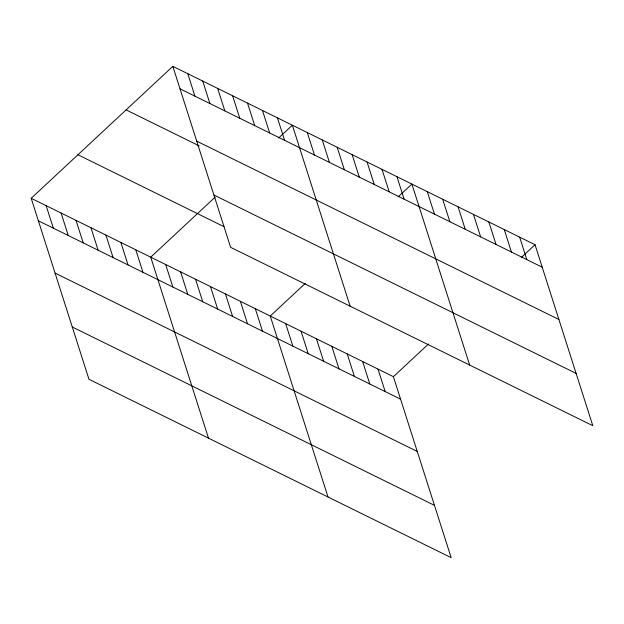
<?xml version="1.0" encoding="UTF-8"?>
<svg xmlns="http://www.w3.org/2000/svg" width="624" height="624" viewBox="0 0 624 624"><rect width="100%" height="100%" fill="white"/><g stroke="black" fill="none" stroke-linecap="round" stroke-linejoin="round"><path stroke-width="0.94" d="M31.2 198.299L393.401 376.685L451.16 557.661L88.959 379.275L31.2 198.299L172.84 66.339L535.041 244.725L592.8 425.701L230.599 247.315L172.84 66.339M215.171 197.122L150.727 257.166L208.486 438.149M278.616 138.013L292.367 125.206L350.126 306.181M305.308 283.374L270.254 316.033L328.013 497.016M398.143 196.88L411.895 184.072L469.654 365.048M393.401 376.685L428.462 344.019M521.297 257.533L535.041 244.725M180.016 88.819L542.217 267.205M196.708 141.125L558.909 319.511M126.095 109.886L199.142 145.86M213.907 195.016L576.108 373.402M77.938 154.752L224.032 226.699M38.376 220.787L400.577 399.165M55.068 273.086L417.269 451.472M72.267 326.976L434.468 505.362M519.652 237.143L526.828 259.623M504.254 229.562L511.43 252.041M488.857 221.98L496.033 244.46M473.468 214.399L480.644 236.878M458.071 206.817L465.247 229.297M442.681 199.235L449.857 221.715M427.284 191.654L434.46 214.141M396.95 176.709L404.126 199.196M382.013 169.354L389.189 191.841M367.068 161.998L374.244 184.478M352.131 154.635L359.307 177.122M337.186 147.28L344.362 169.767M322.249 139.916L329.425 162.404M307.304 132.561L314.48 155.048M378.011 369.104L385.187 391.583M362.614 361.522L369.79 384.01M277.423 117.842L284.599 140.33M347.225 353.941L354.401 376.428M262.486 110.487L269.662 132.974M331.828 346.359L339.004 368.846M247.541 103.132L254.717 125.611M316.438 338.777L323.614 361.265M232.604 95.768L239.78 118.256M301.041 331.196L308.217 353.683M217.659 88.413L224.835 110.9M285.652 323.614L292.828 346.102M202.722 81.05L209.898 103.537M187.777 73.694L194.953 96.182M255.31 308.677L262.486 331.157M240.373 301.314L247.549 323.801M225.428 293.959L232.612 316.446M210.491 286.595L217.667 309.083M195.546 279.24L202.73 301.727M180.609 271.885L187.785 294.364M165.664 264.521L172.848 287.009M135.782 249.803L142.966 272.29M120.845 242.447L128.021 264.935M105.901 235.092L113.084 257.572M90.964 227.729L98.14 250.216M76.019 220.373L83.203 242.861M61.082 213.018L68.258 235.498M46.137 205.655L53.321 228.142"/></g></svg>
